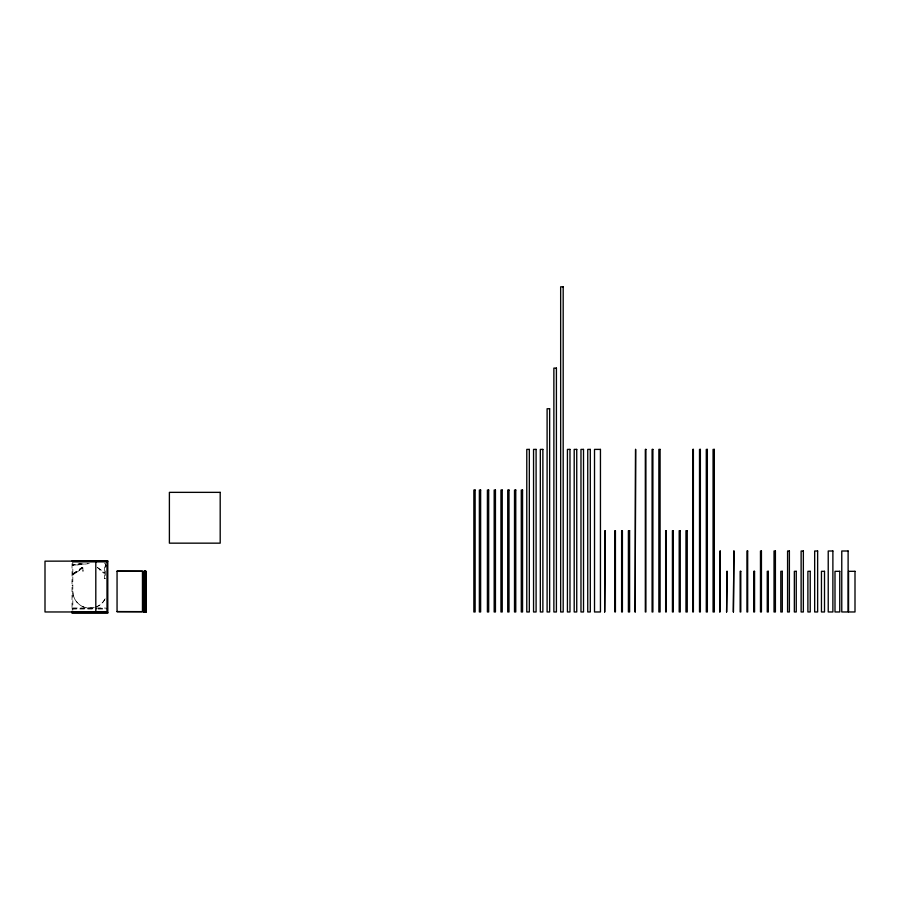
<?xml version="1.0" encoding="UTF-8"?>
<svg xmlns="http://www.w3.org/2000/svg" width="900" height="900" viewBox="0 0 900 900"><rect width="100%" height="100%" fill="white"/><g stroke="black" fill="none" stroke-linecap="round" stroke-linejoin="round"><path stroke-width="0.67" stroke-dasharray="4.5 3.38" d="M72.821 591.311L73.395 595.609A17.089 16.988 0 0 0 94.331 607.613M72.821 564.502L72.765 565.301L87.907 563.558M82.89 567.709L82.98 571.354L83.081 567.664M105.581 565.11L105.581 564.356M72.821 573.919L82.069 567.484L82.53 568.125L72.821 575.066M72.821 574.099L82.069 567.484M72.821 574.875L82.53 568.125M82.339 563.602L72.675 564.705L81.056 563.558M89.291 563.591L72.765 565.493L72.675 564.514M105.3 565.267L106.999 565.267M105.3 565.459L106.999 565.459M105.3 566.246L106.999 566.246M104.513 578.475L105.3 578.475M72.022 581.389L72.821 581.389M72.022 585.641L72.821 585.641M72.821 608.051L105.626 608.051M72.022 608.242L96.795 608.242M98.168 608.242L107.797 608.242M72.022 609.03L96.795 609.03M98.168 609.03L107.797 609.03M97.448 567.472L104.501 572.445L104.501 573.592L99.135 569.632M97.448 567.664L104.501 572.636M82.069 567.675L82.53 568.316M105.3 563.062L105.3 578.666L104.513 578.666L104.513 563.062M72.821 561.161L72.821 610.312M72.022 563.681L72.022 610.312M95.389 607.207A17.089 16.988 0 0 0 105.694 597.623A17.089 16.988 0 0 1 95.389 607.298M94.331 607.523A17.089 16.988 0 0 1 73.395 595.519"/><path stroke-width="1.35" d="M72.821 561.071L106.999 561.071L45 561.161L45 611.966L95.805 611.966L95.805 561.161M72.821 561.262L72.022 560.869L107.786 560.869L107.797 613.181L72.022 613.181L72.022 611.359M106.999 561.262L107.786 561.262M106.999 561.859L72.821 561.859L72.821 560.869M117.056 571.185L142.459 571.185L142.459 611.707L117.056 611.707L117.056 571.185L142.459 571.275M94.691 611.64L106.999 611.64M117.056 611.572L142.459 611.64M143.786 611.966L146.115 611.966M72.022 612.394L107.797 612.394M146.002 611.966L146.115 571.32L143.786 571.32L143.899 611.966M145.901 611.966L145.901 571.32L145.676 611.966M145.575 571.32L145.463 611.966L145.35 571.32M145.249 571.32L145.136 611.966M144.922 571.32L145.024 611.966M144.439 571.32L144.326 611.966L144.225 571.32M144.112 571.32L144 611.966M106.999 560.869L106.999 612.394M563.186 286.819L560.655 286.819L560.655 611.966L563.186 611.966L563.186 286.819M556.414 368.1L553.871 368.1L553.871 611.966L556.414 611.966L556.414 368.1M549.641 408.746L547.099 408.746L547.099 611.966L549.641 611.966L549.641 408.746M529.324 449.392L526.781 449.392L526.781 611.966L529.324 611.966L529.324 449.392M536.096 449.392L533.554 449.392L533.554 611.966L536.096 611.966L536.096 449.392M542.869 449.392L540.326 449.392L540.326 611.966L542.869 611.966L542.869 449.392M569.97 449.392L567.428 449.392L567.428 611.966L569.97 611.966L569.97 449.392M576.742 449.392L574.2 449.392L574.2 611.966L576.742 611.966L576.742 449.392M583.515 449.392L580.972 449.392L580.972 611.966L583.515 611.966L583.515 449.392M590.288 449.392L587.745 449.392L587.745 611.966L590.288 611.966L590.288 449.392M600.446 449.392L594.518 449.392L594.518 611.966L600.446 611.966L600.446 449.392M635.591 449.392L635.164 611.966L635.591 449.392M645.908 449.392L645.322 449.392L645.322 611.966L645.908 611.966L645.908 449.392M652.894 449.392L652.095 449.392L652.095 611.966L652.894 611.966L652.894 449.392M660.094 449.392L658.867 449.392L658.867 611.966L660.094 611.966L660.094 449.392M693.383 449.392L692.741 449.392L692.741 611.966L693.383 611.966L693.383 449.392M700.369 449.392L699.514 449.392L699.514 611.966L700.369 611.966L700.369 449.392M707.344 449.392L706.286 449.392L706.286 611.966L707.344 611.966L707.344 449.392M714.33 449.392L713.07 449.392L713.07 611.966L714.33 611.966L714.33 449.392M475.132 490.039L473.861 490.039L473.861 611.966L475.132 611.966L475.132 490.039M480.634 490.039L479.363 490.039L479.363 611.966L480.634 611.966L480.634 490.039M488.678 490.039L487.406 490.039L487.406 611.966L488.678 611.966L488.678 490.039M495.45 490.039L494.179 490.039L494.179 611.966L495.45 611.966L495.45 490.039M502.223 490.039L500.951 490.039L500.951 611.966L502.223 611.966L502.223 490.039M508.995 490.039L507.724 490.039L507.724 611.966L508.995 611.966L508.995 490.039M515.767 490.039L514.507 490.039L514.507 611.966L515.767 611.966L515.767 490.039M522.551 490.039L521.28 490.039L521.28 611.966L522.551 611.966L522.551 490.039M220.196 492.356L169.391 492.356L169.391 543.161L220.196 543.161L220.196 492.356M605.104 530.674L604.676 611.966L605.104 530.674M615.42 530.674L614.846 530.674L614.846 611.966L615.42 611.966L615.42 530.674M622.406 530.674L621.619 530.674L621.619 611.966L622.406 611.966L622.406 530.674M629.606 530.674L628.391 530.674L628.391 611.966L629.606 611.966L629.606 530.674M666.281 530.674L665.651 530.674L665.651 611.966L666.281 611.966L666.281 530.674M673.268 530.674L672.424 530.674L672.424 611.966L673.268 611.966L673.268 530.674M680.254 530.674L679.196 530.674L679.196 611.966L680.254 611.966L680.254 530.674M687.24 530.674L685.969 530.674L685.969 611.966L687.24 611.966L687.24 530.674M720.158 551.002L719.842 611.966L720.158 551.002M733.916 551.002L733.387 611.966L733.916 551.002M747.675 551.002L746.933 551.002L746.933 611.966L747.675 611.966L747.675 551.002M761.434 551.002L760.477 551.002L760.477 611.966L761.434 611.966L761.434 551.002M775.406 551.002L774.034 551.002L774.034 611.966L775.406 611.966L775.406 551.002M789.379 551.002L787.579 551.002L787.579 611.966L789.379 611.966L789.379 551.002M803.351 551.002L801.124 551.002L801.124 611.966L803.351 611.966L803.351 551.002M817.639 551.002L814.669 551.002L814.669 611.966L817.639 611.966L817.639 551.002M832.883 551.002L828.225 551.002L828.225 611.966L832.883 611.966L832.883 551.002M848.115 551.002L841.77 551.002L841.77 611.966L848.115 611.966L848.115 551.002M727.031 571.32L726.615 611.966L727.031 571.32M740.79 571.32L740.16 571.32L740.16 611.966L740.79 611.966L740.79 571.32M754.56 571.32L753.705 571.32L753.705 611.966L754.56 611.966L754.56 571.32M768.319 571.32L767.261 571.32L767.261 611.966L768.319 611.966L768.319 571.32M782.291 571.32L780.806 571.32L780.806 611.966L782.291 611.966L782.291 571.32M796.252 571.32L794.351 571.32L794.351 611.966L796.252 611.966L796.252 571.32M810.225 571.32L807.896 571.32L807.896 611.966L810.225 611.966L810.225 571.32M824.512 571.32L821.452 571.32L821.452 611.966L824.512 611.966L824.512 571.32M839.756 571.32L834.998 571.32L834.998 611.966L839.756 611.966L839.756 571.32M855 571.32L848.543 571.32L848.543 611.966L855 611.966L855 571.32"/></g></svg>
